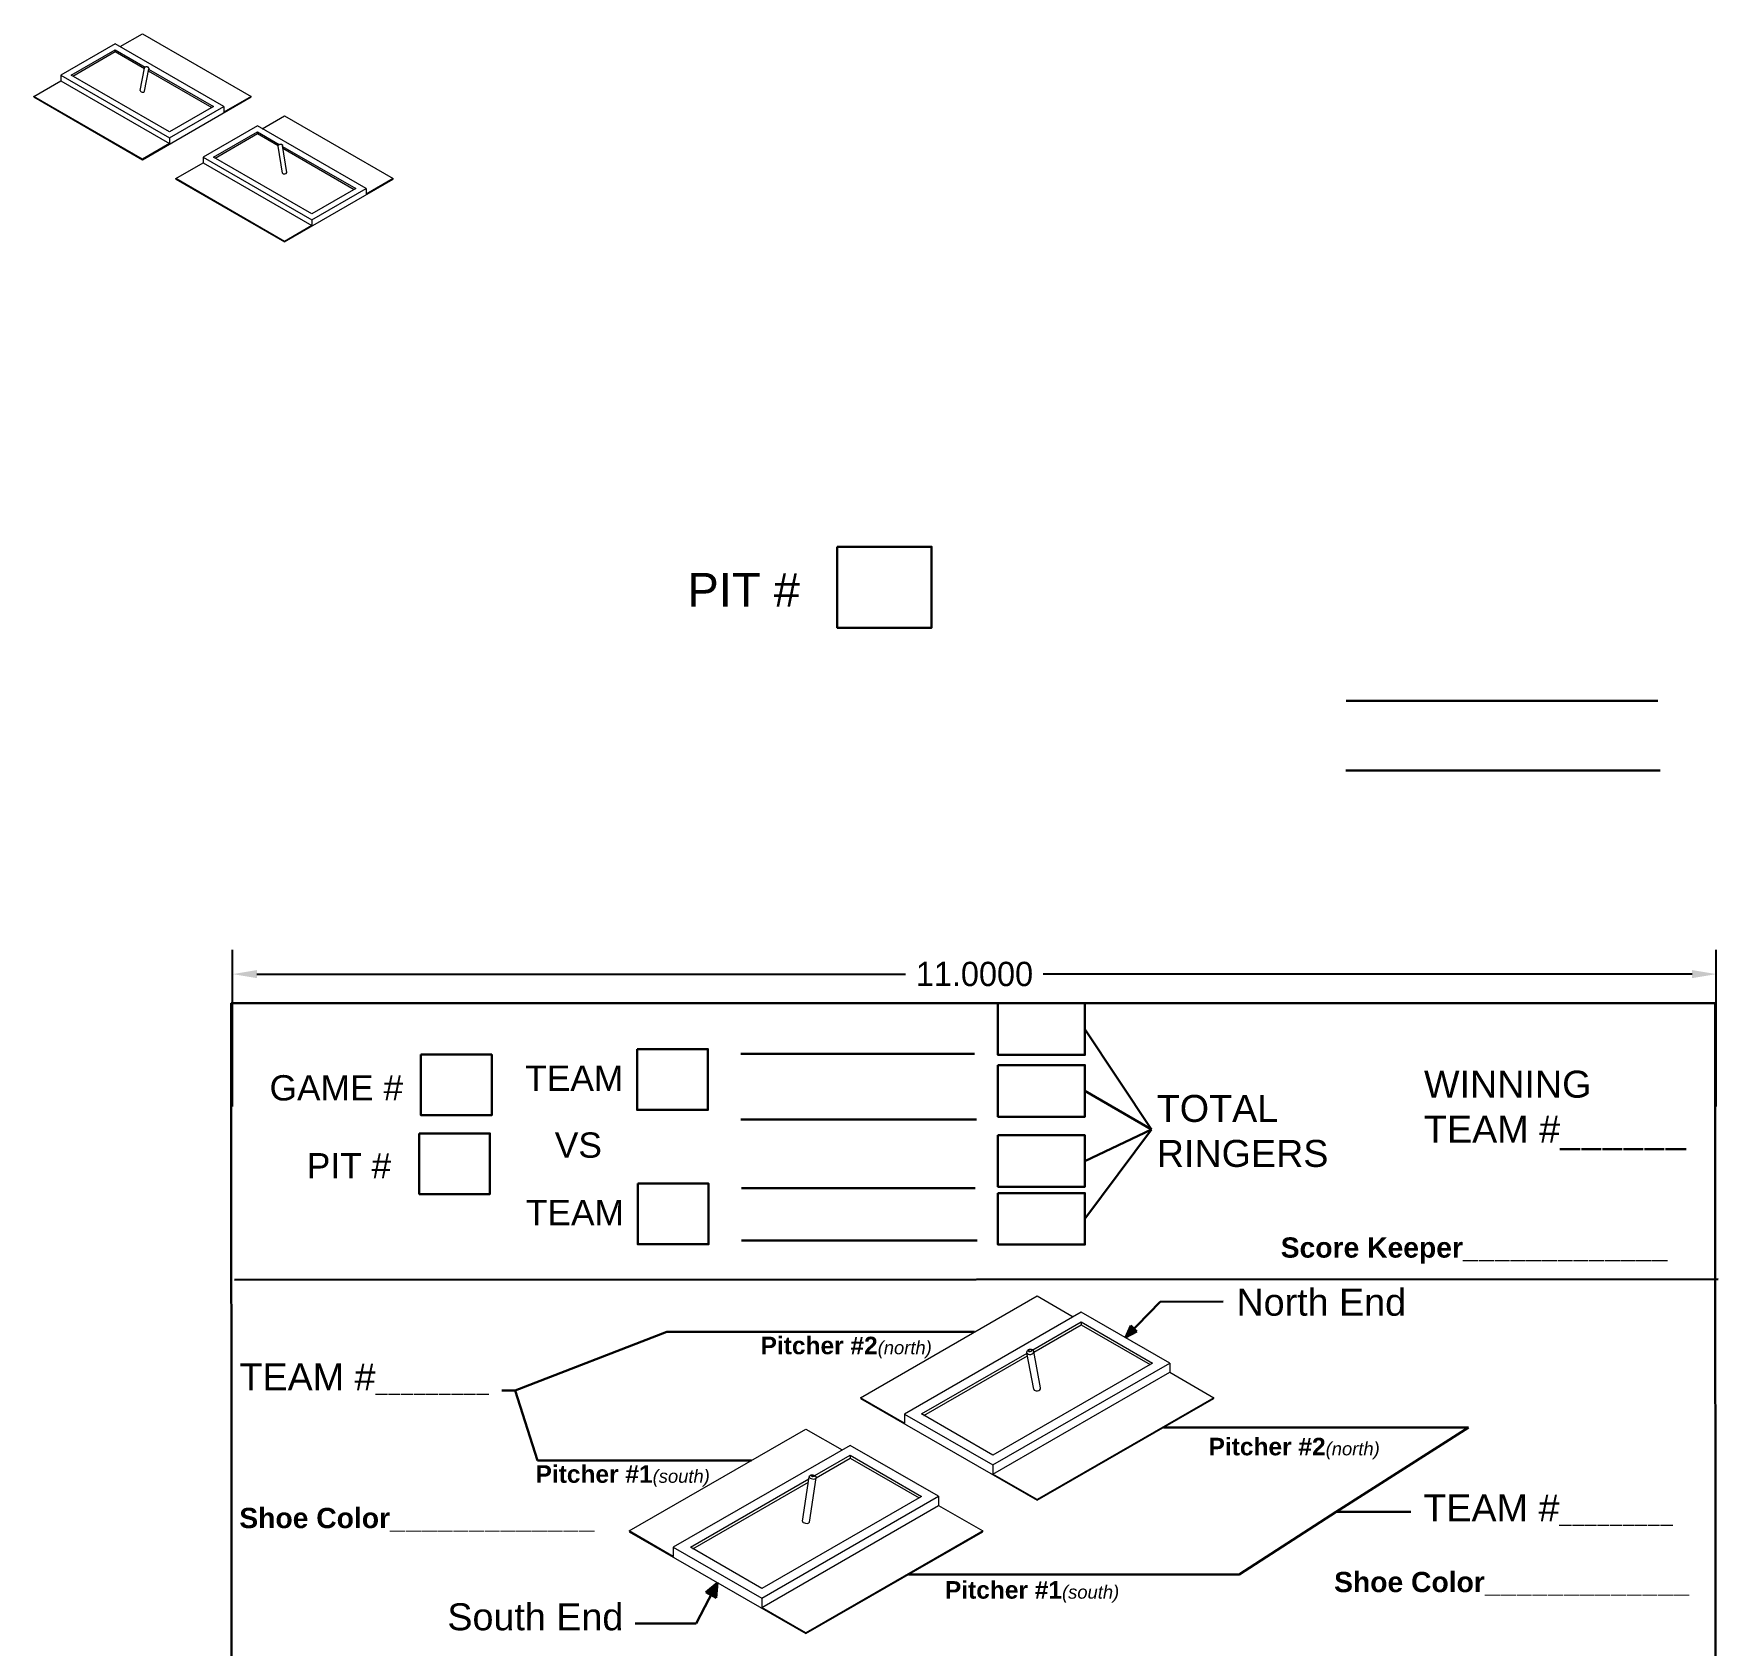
# Model space of a CAD drawing. Header units: inches. Extents: x -9 to 65.4, y -11.2 to 27.1.
# Drawn here: x 21.99 to 34.48, y 8.97 to 20.91 of the extents above; entities that cross this region are included whole.
import ezdxf

# ---------------------------------------------------------------- set-up
doc = ezdxf.new("R2010")
doc.units = ezdxf.units.IN
doc.header["$MEASUREMENT"] = 0
doc.header["$PDMODE"] = 2
doc.layers.add('AM_0', color=7, linetype='Continuous', lineweight=30)
doc.layers.add('Visible Edges(ANSI-BEL)', color=7, linetype='Continuous', lineweight=18)
doc.layers.add('Temporary Invisable', color=7, linetype='Continuous')
doc.layers.add('Visible Tangent Edges(ANSI-BEL)', color=6, linetype='Continuous', lineweight=18, true_color=0xff00ff)
doc.dimstyles.new('Standard$0', dxfattribs={"dimtxt": 0.18, "dimasz": 0.18, "dimexe": 0.18, "dimexo": 0.0625, "dimgap": 0.09, "dimtad": 0, "dimtih": 1, "dimtoh": 1, "dimdec": 4, "dimzin": 0, "dimdsep": 46, "dimtxsty": 'Standard', "dimcen": 0.09, "dimadec": 0, "dimazin": 0, "dimtfac": 1, "dimtdec": 4, "dimtofl": 0, "dimtmove": 0, "dimatfit": 3, "dimfxl": 1, "dimtolj": 1, "dimtzin": 0, "dimarcsym": 0})

# ---------------------------------------------------------------- blocks, each defined once
blk = doc.blocks.new('*D5')
at = {"layer": 'AM_0', "color": 0, "lineweight": -2, "transparency": 16777216}
for p, q in [((23.462, 12.959), (23.462, 14.12)), ((34.462, 12.959), (34.462, 14.12)), ((23.642, 13.94), (28.452, 13.94)), ((34.282, 13.94), (29.472, 13.94))]:
    blk.add_line(p, q, dxfattribs=at)
at = {"layer": 'AM_0', "color": 0, "transparency": 16777216}
for points in [[(23.642, 13.97), (23.642, 13.91), (23.462, 13.94)], [(34.282, 13.97), (34.282, 13.91), (34.462, 13.94)]]:
    blk.add_solid(points, dxfattribs=at)
at = {"layer": 'Defpoints', "color": 0, "transparency": 16777216}
for p in [(34.462, 13.94), (23.462, 12.896), (34.462, 12.896)]:
    blk.add_point(p, dxfattribs=at)
at = {"layer": 'AM_0', "color": 0, "transparency": 16777216, "insert": (28.962, 13.94), "char_height": 0.18, "attachment_point": 5}
blk.add_mtext('\\A1;11.0000', dxfattribs=at)

msp = doc.modelspace()

# ---------------------------------------------------------------- hatches: boundary and pattern name
at = {"layer": 'AM_0'}
h = msp.add_hatch(color=256, dxfattribs=at)
h.dxf.hatch_style = 1
h.paths.add_polyline_path([(30.14573, 11.31118), (30.12245, 11.33445), (30.08212, 11.2456)])
h.paths.add_polyline_path([(30.16525, 11.29168), (30.14573, 11.31118), (30.08212, 11.2456)])
h = msp.add_hatch(color=256, dxfattribs=at)
h.dxf.hatch_style = 1
h.paths.add_polyline_path([(27.05719, 9.43), (26.97112, 9.36015), (27.00973, 9.33866)])
h.paths.add_polyline_path([(27.05719, 9.43), (27.00973, 9.33866), (27.04631, 9.31831)])

# ---------------------------------------------------------------- linework, layer by layer
for p, q in [((31.71731, 15.96622), (34.02808, 15.96622)), ((31.71595, 15.44961), (34.04669, 15.44961)), ((29.7809, 13.5327), (30.27472, 12.78807)), ((27.23049, 13.3488), (28.96357, 13.3488)), ((29.7809, 13.07417), (30.27472, 12.78807)), ((27.22947, 12.86202), (28.97752, 12.86202)), ((29.7809, 12.55445), (30.27472, 12.78807)), ((29.7809, 12.12611), (30.27472, 12.78807)), ((27.23532, 12.35263), (28.9684, 12.35263)), ((27.2343, 11.96517), (28.98236, 11.96517)), ((23.47686, 11.67306), (34.47685, 11.67854)), ((30.08212, 11.2456), (30.33889, 11.51033)), ((30.33889, 11.51033), (30.80622, 11.51422)), ((26.68225, 11.28746), (25.55797, 10.85494)), ((28.96296, 11.28746), (26.68225, 11.28746)), ((30.08212, 11.2456), (30.12245, 11.33445)), ((30.16525, 11.29168), (30.08212, 11.2456)), ((30.12245, 11.33445), (30.16525, 11.29168)), ((25.55797, 10.85494), (25.45708, 10.85494)), ((25.72255, 10.33578), (25.55797, 10.85494)), ((30.36255, 10.57869), (32.62518, 10.57869)), ((32.62518, 10.57869), (31.64267, 9.95516)), ((27.31034, 10.33578), (25.72255, 10.33578)), ((30.92515, 9.49089), (31.64267, 9.95516)), ((31.64267, 9.95516), (32.19845, 9.95516)), ((27.05719, 9.43), (26.8991, 9.12577)), ((27.05719, 9.43), (26.97112, 9.36015)), ((27.04631, 9.31831), (27.05719, 9.43)), ((28.47356, 9.49089), (30.92515, 9.49089)), ((26.97112, 9.36015), (27.04631, 9.31831)), ((26.8991, 9.12577), (26.44575, 9.12577))]:
    msp.add_line(p, q, dxfattribs=at)
for points in [[(27.94498, 17.10717), (28.64481, 17.10717), (28.64481, 16.50751), (27.94498, 16.50751)], [(23.46161, -4.10387), (34.46161, -4.10387), (34.45273, 13.72374), (23.45273, 13.72374)], [(29.13609, 13.72374), (29.7809, 13.72374), (29.7809, 13.34167), (29.13609, 13.34167)], [(26.46086, 13.38374), (26.98573, 13.38374), (26.98573, 12.934), (26.46086, 12.934)], [(24.85817, 13.34325), (25.38304, 13.34325), (25.38304, 12.8935), (24.85817, 12.8935)], [(29.13609, 13.2652), (29.7809, 13.2652), (29.7809, 12.88314), (29.13609, 12.88314)], [(24.84555, 12.75895), (25.37042, 12.75895), (25.37042, 12.3092), (24.84555, 12.3092)], [(29.13609, 12.74548), (29.7809, 12.74548), (29.7809, 12.36342), (29.13609, 12.36342)], [(26.46569, 12.38757), (26.99056, 12.38757), (26.99056, 11.93782), (26.46569, 11.93782)], [(29.13609, 12.31714), (29.7809, 12.31714), (29.7809, 11.93507), (29.13609, 11.93507)]]:
    msp.add_lwpolyline(points, close=True, dxfattribs=at)
at = {"layer": 'Visible Edges(ANSI-BEL)'}
for p, q in [((22.62831, 20.81476), (22.7934, 20.91008)), ((22.7934, 20.91008), (23.59927, 20.44481)), ((22.59193, 20.83576), (22.189, 20.60313)), ((22.26598, 20.60287), (22.59148, 20.79079)), ((22.27717, 20.5964), (22.59148, 20.77787)), ((22.59148, 20.79079), (22.81306, 20.66286)), ((22.59148, 20.79079), (22.59148, 20.77787)), ((22.59148, 20.77787), (22.80823, 20.65272)), ((23.3978, 20.37049), (22.59193, 20.83576)), ((22.77784, 20.48971), (22.8088, 20.65579)), ((22.80896, 20.48391), (22.83993, 20.64999)), ((22.83731, 20.63594), (23.30871, 20.36377)), ((22.83948, 20.6476), (23.31991, 20.37023)), ((21.98753, 20.44481), (22.189, 20.56112)), ((22.189, 20.60313), (22.189, 20.56112)), ((22.189, 20.60313), (22.99487, 20.13786)), ((22.189, 20.56112), (22.99487, 20.09586)), ((22.99441, 20.18231), (22.26598, 20.60287)), ((22.7934, 19.97954), (21.98753, 20.44481)), ((21.98753, 20.44158), (21.98753, 20.44481)), ((21.98753, 20.44158), (22.7934, 19.97631)), ((22.7934, 19.97631), (23.59927, 20.44158)), ((23.31991, 20.37023), (22.99441, 20.18231)), ((22.99487, 20.13786), (23.3978, 20.37049)), ((23.59927, 20.44481), (23.3978, 20.32849)), ((23.3978, 20.37049), (23.3978, 20.32849)), ((23.59927, 20.44158), (23.59927, 20.44481)), ((23.68237, 20.20619), (23.84747, 20.30151)), ((23.84747, 20.30151), (24.65333, 19.83624)), ((22.99487, 20.13786), (22.99487, 20.09586)), ((23.646, 20.2272), (23.24306, 19.99456)), ((23.32096, 19.99482), (23.64645, 20.18275)), ((23.33215, 19.98836), (23.64645, 20.16982)), ((24.45187, 19.76193), (23.646, 20.2272)), ((23.64645, 20.18275), (23.80809, 20.08943)), ((23.64645, 20.18275), (23.64645, 20.16982)), ((23.64645, 20.16982), (23.80087, 20.08067)), ((22.99487, 20.09586), (22.7934, 19.97954)), ((23.24306, 19.99456), (24.04893, 19.52929)), ((23.24306, 19.99456), (23.24306, 19.95256)), ((24.04939, 19.57427), (23.32096, 19.99482)), ((23.83182, 19.87584), (23.80085, 20.07768)), ((23.86311, 19.88065), (23.83214, 20.08248)), ((23.83331, 20.07486), (24.37488, 19.76219)), ((23.83549, 20.06068), (24.36369, 19.75573)), ((22.7934, 19.97631), (22.7934, 19.97954)), ((23.0416, 19.83624), (23.24306, 19.95256)), ((23.24306, 19.95256), (24.04893, 19.48729)), ((23.84747, 19.37097), (23.0416, 19.83624)), ((23.0416, 19.83301), (23.0416, 19.83624)), ((23.0416, 19.83301), (23.84747, 19.36774)), ((23.84747, 19.36774), (24.65333, 19.83301)), ((24.04893, 19.52929), (24.45187, 19.76193)), ((24.37488, 19.76219), (24.04939, 19.57427)), ((24.65333, 19.83624), (24.45187, 19.71992)), ((24.45187, 19.76193), (24.45187, 19.71992)), ((24.65333, 19.83301), (24.65333, 19.83624)), ((24.04893, 19.48729), (23.84747, 19.37097)), ((24.04893, 19.52929), (24.04893, 19.48729)), ((23.84747, 19.36774), (23.84747, 19.37097)), ((28.11617, 10.79983), (29.4268, 11.55457)), ((29.4268, 11.55457), (29.69507, 11.40009)), ((29.75446, 11.43429), (28.44383, 10.67954)), ((30.40978, 11.05692), (29.75446, 11.43429)), ((29.39446, 11.1553), (29.75372, 11.36219)), ((29.4026, 11.13894), (29.75372, 11.34114)), ((29.75372, 11.36219), (29.75372, 11.34114)), ((29.75372, 11.36219), (30.28309, 11.05734)), ((29.75372, 11.34114), (30.26482, 11.04682)), ((28.56904, 10.67997), (29.35176, 11.13071)), ((29.40149, 10.86352), (29.35113, 11.13408)), ((29.45211, 10.87294), (29.40175, 11.1435)), ((28.58731, 10.66945), (29.3553, 11.1117)), ((30.28309, 11.05734), (29.09841, 10.37513)), ((29.09915, 10.30217), (30.40978, 11.05692)), ((30.40978, 11.05692), (30.40978, 10.98852)), ((29.09915, 10.23377), (30.40978, 10.98852)), ((30.40978, 10.98852), (30.73744, 10.79983)), ((28.44383, 10.61114), (28.11617, 10.79983)), ((28.11617, 10.79457), (29.4268, 10.03983)), ((30.73744, 10.79983), (29.4268, 10.04509)), ((29.4268, 10.03983), (30.73744, 10.79457)), ((30.73744, 10.79457), (30.73744, 10.79983)), ((28.44383, 10.67954), (28.44383, 10.61114)), ((28.44383, 10.67954), (29.09915, 10.30217)), ((29.09841, 10.37513), (28.56904, 10.67997)), ((26.40188, 9.81263), (27.71251, 10.56738)), ((27.71251, 10.56738), (27.98078, 10.41289)), ((28.04017, 10.44709), (26.72954, 9.69235)), ((27.7791, 10.22337), (28.04091, 10.37414)), ((28.69548, 10.06972), (28.04017, 10.44709)), ((28.04091, 10.37414), (28.04091, 10.35309)), ((28.04091, 10.37414), (28.57028, 10.0693)), ((27.7885, 10.20774), (28.04091, 10.35309)), ((28.04091, 10.35309), (28.552, 10.05877)), ((29.09915, 10.30217), (29.09915, 10.23377)), ((26.85622, 9.69192), (27.73505, 10.19801)), ((26.87449, 9.6814), (27.73151, 10.17493)), ((27.68706, 9.88494), (27.73743, 10.2135)), ((27.73796, 9.87713), (27.78832, 10.2057)), ((29.4268, 10.04509), (29.09915, 10.23377)), ((27.38485, 9.31498), (28.69548, 10.06972)), ((27.38485, 9.24658), (28.69548, 10.00132)), ((28.57028, 10.0693), (27.38559, 9.38708)), ((28.69548, 10.06972), (28.69548, 10.00132)), ((28.69548, 10.00132), (29.02314, 9.81263)), ((29.4268, 10.03983), (29.4268, 10.04509)), ((26.72954, 9.62395), (26.40188, 9.81263)), ((26.40188, 9.80737), (27.71251, 9.05263)), ((29.02314, 9.81263), (27.71251, 9.05789)), ((27.71251, 9.05263), (29.02314, 9.80737)), ((29.02314, 9.80737), (29.02314, 9.81263)), ((26.72954, 9.69235), (26.72954, 9.62395)), ((26.72954, 9.69235), (27.38485, 9.31498)), ((27.38559, 9.38708), (26.85622, 9.69192)), ((27.38485, 9.31498), (27.38485, 9.24658)), ((27.71251, 9.05789), (27.38485, 9.24658)), ((27.71251, 9.05263), (27.71251, 9.05789))]:
    msp.add_line(p, q, dxfattribs=at)
for centre, major_axis, ratio in [((22.7934, 20.48681), (-0.01556, 0.0029), 0.67690634), ((23.84747, 19.87824), (-0.01565, -0.0024), 0.45657909), ((29.4268, 10.86823), (-0.02531, -0.00471), 0.67558687), ((27.71251, 9.88103), (-0.02545, 0.0039), 0.45497613)]:
    msp.add_ellipse(centre, major_axis=major_axis, ratio=ratio, start_param=0, end_param=3.14159265, dxfattribs=at)
for points, knots in [([(22.8088, 20.65579), (22.80904, 20.65707), (22.8095, 20.6583), (22.81079, 20.66057), (22.81162, 20.66158), (22.81362, 20.6634), (22.8148, 20.66415), (22.81749, 20.66541), (22.81902, 20.66584), (22.82227, 20.66632), (22.82399, 20.66633), (22.82743, 20.66589), (22.82914, 20.66543), (22.83238, 20.66407), (22.83392, 20.66316), (22.83658, 20.66088), (22.83773, 20.65955), (22.83931, 20.65664), (22.83983, 20.65515), (22.84018, 20.65239), (22.84015, 20.65117), (22.83993, 20.64999)], [4.04327183, 4.04327183, 4.04327183, 4.04327183, 4.27217756, 4.27217756, 4.51511943, 4.51511943, 4.79921662, 4.79921662, 5.14305629, 5.14305629, 5.52973207, 5.52973207, 5.92620839, 5.92620839, 6.31967239, 6.31967239, 6.68202993, 6.68202993, 6.97263837, 6.97263837, 7.18486449, 7.18486449, 7.18486449, 7.18486449]), ([(23.80085, 20.07768), (23.80069, 20.07874), (23.80072, 20.07983), (23.80109, 20.08191), (23.80145, 20.08289), (23.80243, 20.08479), (23.8031, 20.08564), (23.80479, 20.0874), (23.80585, 20.08817), (23.80846, 20.08971), (23.81006, 20.09034), (23.81329, 20.09126), (23.81492, 20.09155), (23.81817, 20.09181), (23.8198, 20.09179), (23.82316, 20.09132), (23.8249, 20.09088), (23.82736, 20.08954), (23.82802, 20.08911), (23.82962, 20.08776), (23.83058, 20.08667), (23.83169, 20.08442), (23.83199, 20.08346), (23.83214, 20.08248)], [0.70618967, 0.70618967, 0.70618967, 0.70618967, 0.86032825, 0.86032825, 1.02833966, 1.02833966, 1.24264421, 1.24264421, 1.55992006, 1.55992006, 2.0061114, 2.0061114, 2.43472832, 2.43472832, 2.85744531, 2.85744531, 3.30854575, 3.30854575, 3.46796073, 3.46796073, 3.70558413, 3.70558413, 3.84778232, 3.84778232, 3.84778232, 3.84778232]), ([(29.35113, 11.13408), (29.35074, 11.13616), (29.35072, 11.1383), (29.35134, 11.14248), (29.35202, 11.1445), (29.35397, 11.14843), (29.35533, 11.15026), (29.35867, 11.15375), (29.36073, 11.15529), (29.36538, 11.15793), (29.368, 11.15894), (29.37347, 11.16029), (29.37633, 11.1606), (29.38204, 11.16043), (29.38491, 11.15995), (29.39028, 11.15807), (29.39281, 11.15673), (29.39692, 11.15324), (29.39858, 11.15129), (29.40072, 11.1473), (29.40139, 11.14543), (29.40175, 11.1435)], [2.24036644, 2.24036644, 2.24036644, 2.24036644, 2.4688479, 2.4688479, 2.71139572, 2.71139572, 2.99523086, 2.99523086, 3.33912565, 3.33912565, 3.72609226, 3.72609226, 4.12282779, 4.12282779, 4.51661514, 4.51661514, 4.87933229, 4.87933229, 5.16984561, 5.16984561, 5.38195909, 5.38195909, 5.38195909, 5.38195909]), ([(27.73743, 10.2135), (27.73769, 10.21523), (27.73826, 10.2169), (27.73985, 10.21995), (27.74088, 10.22128), (27.74333, 10.22374), (27.74477, 10.22474), (27.74825, 10.22665), (27.75026, 10.22732), (27.75506, 10.22843), (27.75784, 10.22864), (27.7633, 10.2285), (27.76597, 10.22816), (27.77115, 10.22698), (27.77366, 10.22616), (27.77864, 10.22381), (27.78114, 10.22229), (27.78431, 10.21902), (27.78512, 10.21804), (27.78696, 10.21516), (27.78792, 10.213), (27.78855, 10.20895), (27.78857, 10.20731), (27.78832, 10.2057)], [5.57668537, 5.57668537, 5.57668537, 5.57668537, 5.73026123, 5.73026123, 5.89767547, 5.89767547, 6.11127874, 6.11127874, 6.42787456, 6.42787456, 6.87459718, 6.87459718, 7.30341401, 7.30341401, 7.72606852, 7.72606852, 8.17764085, 8.17764085, 8.33763834, 8.33763834, 8.57547889, 8.57547889, 8.71827802, 8.71827802, 8.71827802, 8.71827802])]:
    msp.add_open_spline(points, degree=3, knots=knots, dxfattribs=at)
at = {"layer": 'Visible Tangent Edges(ANSI-BEL)'}
for centre, major_axis, ratio in [((29.37644, 11.13879), (-0.02531, -0.00471), 0.67558687), ((27.76287, 10.2096), (-0.02545, 0.0039), 0.45497613)]:
    msp.add_ellipse(centre, major_axis=major_axis, ratio=ratio, start_param=0, end_param=3.14159265, dxfattribs=at)
for centre, major_axis, ratio in [((29.3747, 11.14812), (-0.01265, -0.00236), 0.67558687), ((27.76461, 10.22093), (0.01272, -0.00195), 0.45497613)]:
    msp.add_ellipse(centre, major_axis=major_axis, ratio=ratio, dxfattribs=at)

# ---------------------------------------------------------------- texts
at = {"layer": 'AM_0', "attachment_point": 1}
for s, insert, char_height, width in [('{\\fArial|b0|i0|c0|p34;PIT #}', (26.83379, 16.9131), 0.25, 1.6882053), ('{\\fArial|b0|i0|c0|p34;TEAM}', (25.63155, 13.26217), 0.1875, 1.2661539), ('{\\fArial|b0|i0|c0|p34;GAME #}', (23.73608, 13.19093), 0.1875, 1.2661539), ('{\\fArial|b0|i0|c0|p34;WINNING \\PTEAM #______ }', (32.29475, 13.22422), 0.2, 4.5496096), ('{\\fArial|b0|i0|c0|p34;TOTAL\\PRINGERS}', (30.31357, 13.04459), 0.2, 4.5496096), ('{\\fArial|b0|i0|c0|p34;VS}', (25.85086, 12.76657), 0.1875, 1.2661539), ('{\\fArial|b0|i0|c0|p34;PIT #}', (24.01216, 12.61339), 0.1875, 1.2661539), ('{\\fArial|b0|i0|c0|p34;TEAM}', (25.63638, 12.266), 0.1875, 1.2661539), ('{\\fArial|b0|i0|c0|p34;\\H1.6667x;TEAM #\\H0.6x;_________ }', (23.51297, 11.05415), 0.12, 1.9254569), ('{\\fArial|b0|i0|c0|p34;\\H1.6667x;TEAM #\\H0.6x;_________ }', (32.28992, 10.08311), 0.12, 1.9254569)]:
    msp.add_mtext(s, dxfattribs=dict(at, insert=insert, char_height=char_height, width=width))
at = {"layer": 'Temporary Invisable', "attachment_point": 1}
for s, insert, char_height, width in [('{\\fArial|b1|i0|c0|p34;Score Keeper_____________}', (31.23274, 11.98853), 0.15, 2.9908176), ('{\\fArial|b0|i0|c0|p34;North End}', (30.90444, 11.6084), 0.2, 1.3139048), ('{\\fArial|b1|i0|c0|p34;Pitcher #2\\fArial|b0|i1|c0|p34;\\H0.75x;(north)}', (27.37668, 11.25243), 0.13, 1.7041373), ('{\\fArial|b1|i0|c0|p34;Pitcher #2\\fArial|b0|i1|c0|p34;\\H0.75x;(north)}', (30.6978, 10.50326), 0.13, 1.482383), ('{\\fArial|b1|i0|c0|p34;Pitcher #1\\fArial|b0|i1|c0|p34;\\H0.75x;(south)}', (25.70819, 10.29982), 0.13, 1.5408932), ('{\\fArial|b1|i0|c0|p34;Shoe Color_____________}', (23.512, 9.98383), 0.15, 2.9908176), ('{\\fArial|b1|i0|c0|p34;Shoe Color_____________}', (31.62853, 9.50945), 0.15, 2.9908176), ('{\\fArial|b1|i0|c0|p34;Pitcher #1\\fArial|b0|i1|c0|p34;\\H0.75x;(south)}', (28.74335, 9.44096), 0.13, 1.4774277), ('{\\fArial|b0|i0|c0|p34;South End}', (25.0544, 9.27677), 0.2, 1.3139048)]:
    msp.add_mtext(s, dxfattribs=dict(at, insert=insert, char_height=char_height, width=width))

# ---------------------------------------------------------------- dimensions: what is measured, and where the dimension line sits
at = {"layer": 'AM_0'}
dim = msp.add_linear_dim(base=(34.46161, 13.93995), p1=(23.46161, 12.89613), p2=(34.46161, 12.89613), angle=0, dimstyle='Standard$0', override={"dimarcsym": 1}, dxfattribs=at)
dim.commit()
dim.dimension.update_dxf_attribs({"geometry": '*D5', "text_midpoint": (28.96161, 13.93995)})

doc.saveas('drawing.dxf')
